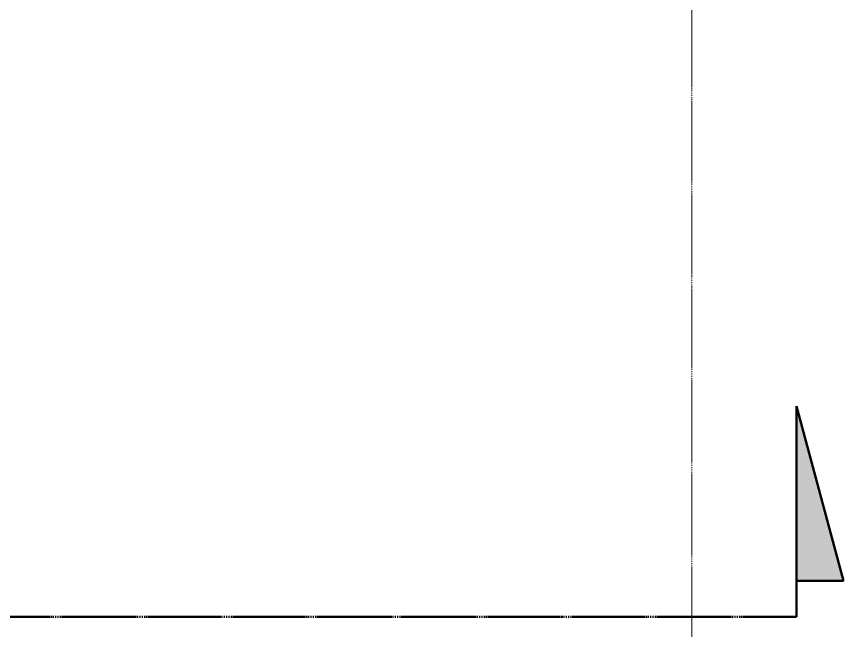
# Model space of a CAD drawing. Header units: millimetres. Extents: x -795739 to -715748, y -34378 to 22353.
# Drawn here: x -724765 to -721235, y 5082 to 7704 of the extents above; entities that cross this region are included whole.
import ezdxf

# ---------------------------------------------------------------- set-up
doc = ezdxf.new("R2010")
doc.units = ezdxf.units.MM
doc.linetypes.add('DPA_Grid _ Level 100', pattern=[10, 5.5, -1.6, 1.3, -1.6])
doc.layers.add('G-ANNO-SECL', color=3, linetype='Continuous', lineweight=9)
doc.layers.add('S-GRID', color=251, linetype='Continuous', lineweight=9)

# ---------------------------------------------------------------- blocks, each defined once
blk = doc.blocks.new('Section - AEC_Section Tail - Filled-3249564-4282-01 ENLARGED LOWER PLATFORM LEVEL - REFLECTED CEILING PLAN - SHEET 3')
at = {"layer": 'G-ANNO-SECL'}
blk.add_hatch(color=256, dxfattribs=at).paths.add_polyline_path([(0, 1.536), (-2, 1.536), (0, 9)])
at = {"layer": 'G-ANNO-SECL', "lineweight": 50}
for p, q in [((0, 9), (-2, 1.536)), ((0, 9), (0, 0)), ((0, 1.536), (0, 9)), ((-2, 1.536), (0, 1.536))]:
    blk.add_line(p, q, dxfattribs=at)
blk = doc.blocks.new('*U1241')
at = {"layer": 'S-GRID', "linetype": 'DPA_Grid _ Level 100'}
blk.add_line((57000, -21374.7), (57000, 16961.2), dxfattribs=at)

msp = doc.modelspace()

# ---------------------------------------------------------------- linework, layer by layer
at = {"layer": 'G-ANNO-SECL', "linetype": 'DPA_Grid _ Level 100', "lineweight": 50}
msp.add_line((-793911.1, 5128.6), (-721435.3, 5139.9), dxfattribs=at)

# ---------------------------------------------------------------- block references
msp.add_blockref('*U1241', (-778882.4, 3579))
at = {"layer": 'G-ANNO-SECL', "lineweight": 25, "extrusion": (0, 0, -1), "xscale": 99.99999999999993, "yscale": 99.99999999999993, "zscale": 99.99999999999993}
msp.add_blockref('Section - AEC_Section Tail - Filled-3249564-4282-01 ENLARGED LOWER PLATFORM LEVEL - REFLECTED CEILING PLAN - SHEET 3', (721435.3, 5139.9), dxfattribs=at)

doc.saveas('drawing.dxf')
